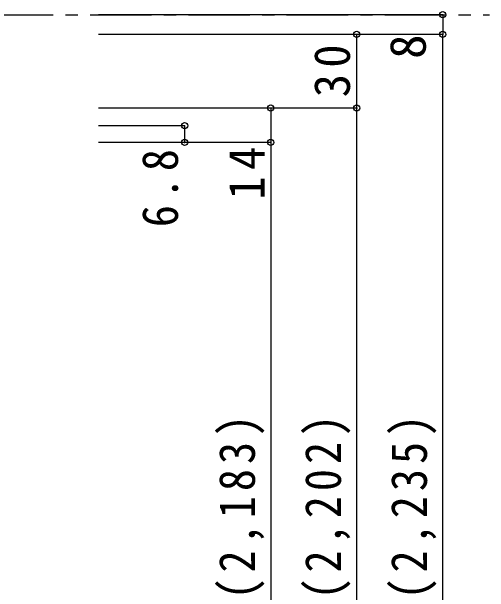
# Model space of a CAD drawing. Units: millimetres at full size, sheet at 1:5; details may follow other scales. Extents: x -973 to 977, y -718 to 696.
# Drawn here: x 329.6 to 524, y -256.3 to -19.9 of the extents above; entities that cross this region are included whole.
import ezdxf
from ezdxf.enums import TextEntityAlignment as Align

# ---------------------------------------------------------------- set-up
doc = ezdxf.new("R2010")
doc.units = ezdxf.units.MM
doc.header["$LTSCALE"] = 5
doc.header["$PDMODE"] = 32
doc.header["$PDSIZE"] = 2.5
doc.linetypes.add('CHAIN1', pattern=[8, 5, -1, 1, -1])
doc.layers.add('0-1_通り芯', color=4, linetype='CHAIN1')
doc.layers.add('0-B_寸法', color=7, linetype='Continuous')
doc.styles.add('ＭＳ ゴシック', font='')
doc.styles.get('ＭＳ ゴシック').set_extended_font_data('MS Gothic')

msp = doc.modelspace()

# ---------------------------------------------------------------- linework, layer by layer
at = {"layer": '0-1_通り芯'}
msp.add_line((121.486, -21.151), (523.986, -21.151), dxfattribs=at)
at = {"layer": '0-B_寸法', "color": 4}
for p, q in [((504.986, -21.151), (364.986, -21.151)), ((504.986, -21.151), (504.986, -29.151)), ((504.986, -29.151), (364.986, -29.151)), ((469.986, -511.5), (469.986, -29.151)), ((504.986, -526.5), (504.986, -29.151)), ((469.986, -59.151), (364.986, -59.151)), ((434.986, -59.151), (434.986, -506.5)), ((399.986, -66.351), (364.986, -66.351)), ((399.986, -66.351), (399.986, -73.151)), ((434.986, -73.151), (364.986, -73.151))]:
    msp.add_line(p, q, dxfattribs=at)
at = {"layer": '0-B_寸法'}
for p in [(504.986, -21.151), (469.986, -29.151), (504.986, -29.151), (434.986, -59.151), (469.986, -59.151), (399.986, -66.351), (399.986, -73.151), (434.986, -73.151)]:
    msp.add_point(p, dxfattribs=at)

# ---------------------------------------------------------------- texts
at = {"layer": '0-B_寸法', "style": 'ＭＳ ゴシック'}
msp.add_text('8', height=14.66, rotation=90, dxfattribs=at).set_placement((502.486, -39.151), align=Align.BOTTOM_LEFT)
at = {"layer": '0-B_寸法', "char_height": 14.66, "attachment_point": 7, "rotation": 90, "style": 'ＭＳ ゴシック'}
for s, insert in [('\\T1.27;\\W0.95;30', (467.486, -54.776)), ('\\T1.27;\\W0.95;14', (432.486, -96.401)), ('\\T1.27;\\W0.9;6.8', (397.486, -107.651)), ('\\T1.23;\\W0.9;ＤＨ＝1,983\\~(2,183)', (432.486, -391.901)), ('\\T1.23;\\W0.9;枠内＝2,002\\~(2,202)', (467.486, -391.901)), ('\\T1.23;\\W0.9;枠外＝2,035\\~(2,235)', (502.486, -391.901))]:
    msp.add_mtext(s, dxfattribs=dict(at, insert=insert))

doc.saveas('drawing.dxf')
